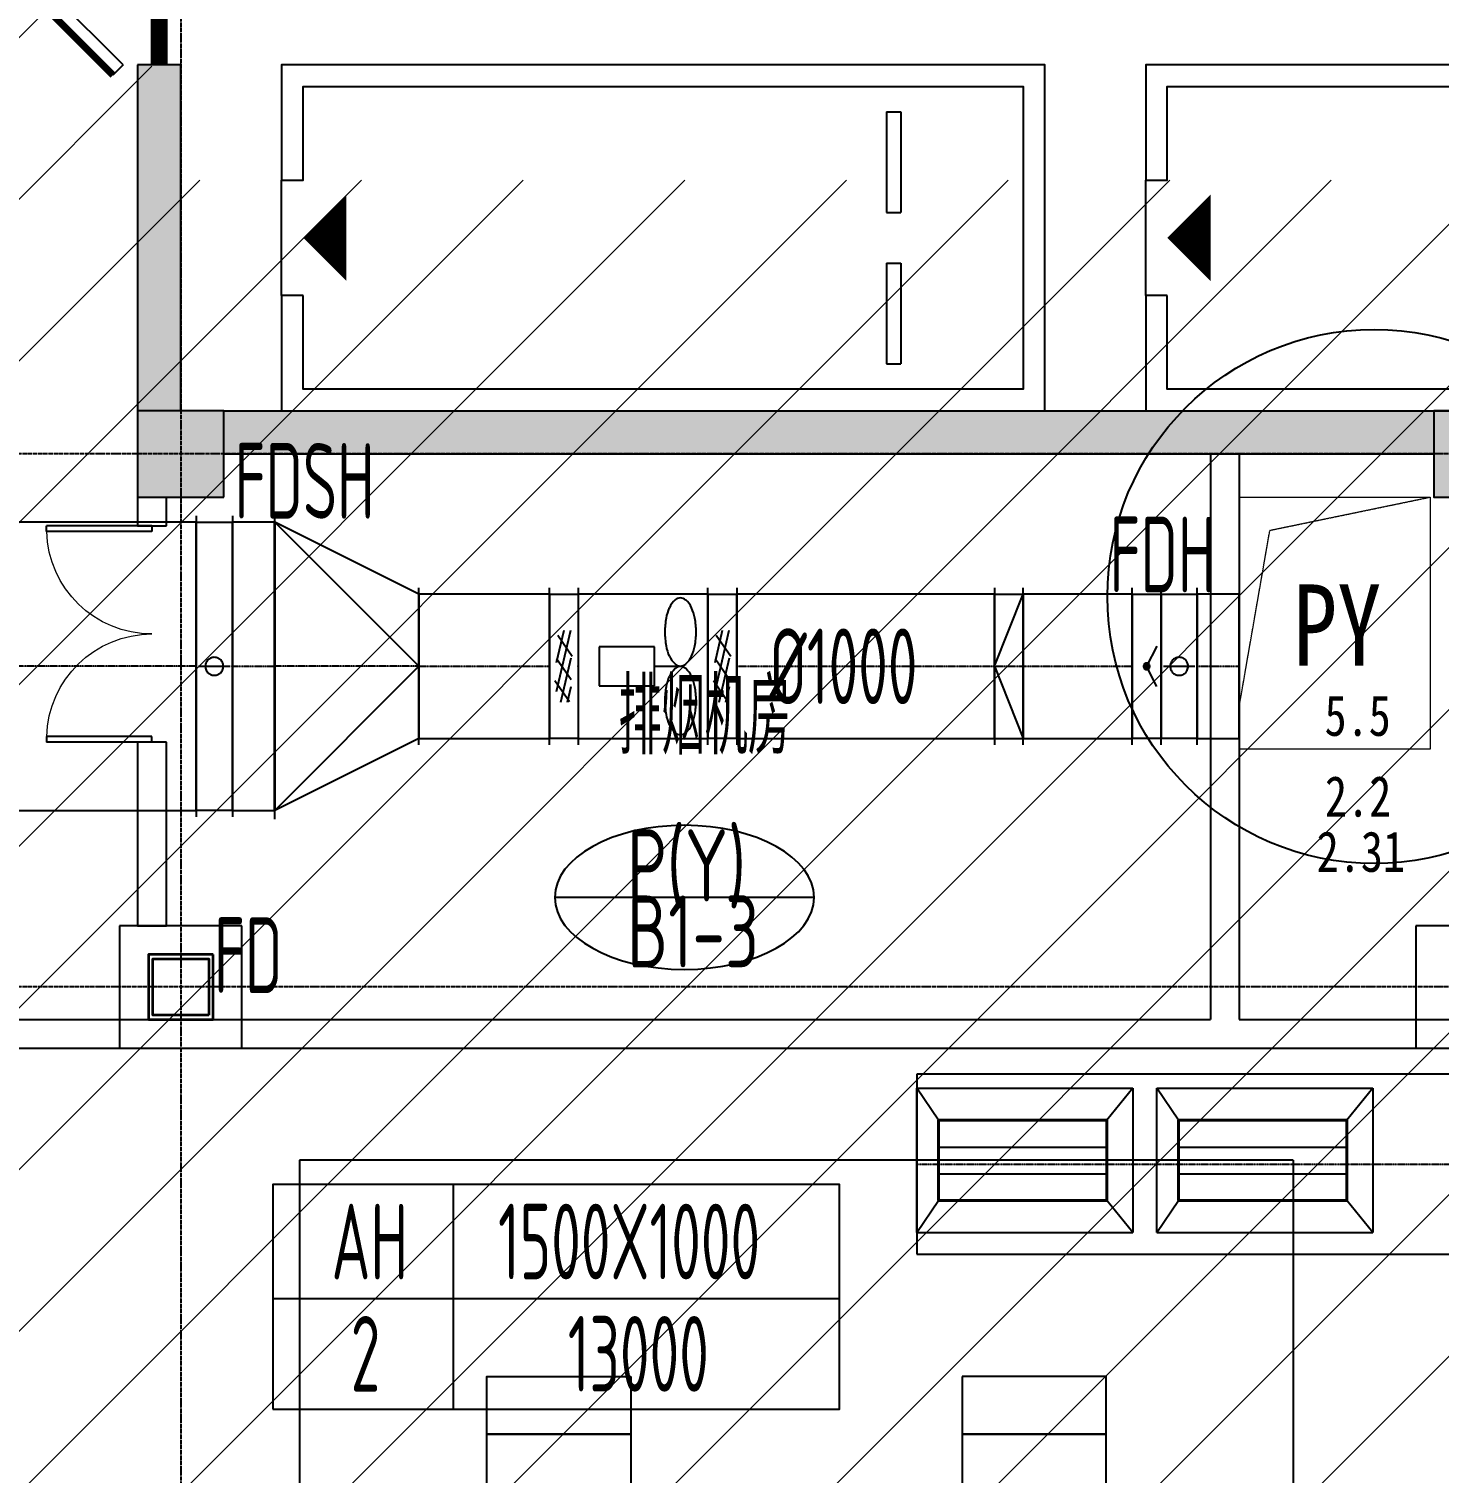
# Model space of a CAD drawing. Extents: x -20827274 to 1300756471, y -549375 to 3431892.
# Drawn here: x 25187 to 34979, y -183885 to -173860 of the extents above; entities that cross this region are included whole.
import ezdxf

# ---------------------------------------------------------------- set-up
doc = ezdxf.new("R2010")
doc.units = 0
doc.header["$LTSCALE"] = 10
for name, pattern in [('CENTER2', [1.125, 0.75, -0.125, 0.125, -0.125]), ('暖附图底图$0$DASH', [0.35, 0.25, -0.1]), ('暖附图底图$0$DOTE', [2.42, 2, -0.2, 0.02, -0.2])]:
    doc.linetypes.add(name, pattern=pattern)
for name, color, linetype in [('1-zs', 3, 'Continuous'), ('1-标注暖通', 4, 'Continuous'), ('DUCT-排烟中心线', 5, 'CENTER2'), ('DUCT-排烟标注', 3, 'Continuous'), ('DUCT-排烟法兰', 4, 'Continuous'), ('DUCT-排烟管', 2, 'Continuous'), ('DUCT-排烟管端线', 4, 'Continuous'), ('DUCT-排烟管设备', 7, 'Continuous'), ('DUCT-排烟阀门', 7, 'Continuous'), ('DUCT-排风中心线', 5, 'CENTER2'), ('DUCT-排风管', 31, 'Continuous'), ('DUCT-排风风口', 7, 'Continuous'), ('H-暖通设备', 181, 'Continuous'), ('PUB_HATCH', 8, 'Continuous'), ('暖附图底图$0$00-停车位', 8, 'Continuous'), ('暖附图底图$0$1-标注暖通', 8, 'Continuous'), ('暖附图底图$0$A-COLUMN', 8, 'Continuous'), ('暖附图底图$0$A-PUB_HATCH', 8, 'Continuous'), ('暖附图底图$0$A-ROOM_NAME', 8, 'Continuous'), ('暖附图底图$0$A-WALL', 8, 'Continuous'), ('暖附图底图$0$DOOR_FIRE', 8, 'Continuous'), ('暖附图底图$0$DOTE', 8, 'Continuous'), ('暖附图底图$0$EQUIP-照明', 8, 'Continuous'), ('暖附图底图$0$PUB_HATCH', 8, 'Continuous'), ('暖附图底图$0$S-柱', 8, 'Continuous'), ('暖附图底图$0$S-柱-填充', 8, 'Continuous'), ('暖附图底图$0$WINDOW_RF', 8, 'Continuous'), ('暖附图底图$0$配电', 8, 'Continuous')]:
    doc.layers.add(name, color=color, linetype=linetype)
doc.layers.add('F-非人防区', color=105, linetype='Continuous', lineweight=15)
doc.layers.add('暖附图底图$0$HOLE', color=8, linetype='Continuous', lineweight=15)
doc.styles.add('8B2_02', font='tssdeng.shx', dxfattribs={"width": 0.6, "bigfont": 'TSSDCHN.shx'})
doc.styles.add('暖附图底图$0$8B2_01', font='simhei.ttf', dxfattribs={"width": 0.8})
doc.styles.add('暖附图底图$0$8B2_02', font='tssdeng.shx', dxfattribs={"width": 0.6, "bigfont": 'TSSDCHN.shx'})

# ---------------------------------------------------------------- blocks, each defined once
blk = doc.blocks.new('$轴流风机$00000011')
for p, q in [((-500, 500, 0), (-500, -500, 0)), ((500, 500, 0), (-500, 500, 0)), ((500, -500, 0), (500, 500, 0)), ((-339, 135, 0), (-339, -135, 0)), ((88, 135, 0), (-339, 135, 0)), ((88, -135, 0), (88, 135, 0)), ((88, 0, 0), (288, 0, 0)), ((-339, -135, 0), (88, -135, 0)), ((-500, -500, 0), (500, -500, 0))]:
    blk.add_line(p, q)
for centre, radius, start, end in [((462, 274, 0), 291, 153.0603, 168.1126), ((355, 329, 0), 170, 129.1821, 153.0603), ((288, 410, 0), 64.8, 90, 129.1821), ((288, 410, 0), 64.8, 50.8179, 90), ((222, 329, 0), 170, 26.9397, 50.8179), ((115, 274, 0), 291, 11.8874, 26.9397), ((633, 238, 0), 465, 168.1126, 180), ((-56, 238, 0), 465, 0, 11.8874), ((633, 238, 0), 465, 180, 191.8874), ((-56, 238, 0), 465, 348.1126, 0), ((462, 202, 0), 291, 191.8874, 206.9397), ((115, 202, 0), 291, 333.0603, 348.1126), ((355, 148, 0), 170, 206.9397, 230.8179), ((288, 66, 0), 64.8, 230.8179, 270), ((288, 66, 0), 64.8, 270, 309.1821), ((222, 148, 0), 170, 309.1821, 333.0603), ((462, -202, 0), 291, 153.0603, 168.1126), ((355, -148, 0), 170, 129.1821, 153.0603), ((288, -66, 0), 64.8, 90, 129.1821), ((288, -66, 0), 64.8, 50.8179, 90), ((222, -148, 0), 170, 26.9397, 50.8179), ((115, -202, 0), 291, 11.8874, 26.9397), ((633, -238, 0), 465, 168.1126, 180), ((-56, -238, 0), 465, 0, 11.8874), ((633, -238, 0), 465, 180, 191.8874), ((-56, -238, 0), 465, 348.1126, 0), ((462, -274, 0), 291, 191.8874, 206.9397), ((115, -274, 0), 291, 333.0603, 348.1126), ((355, -329, 0), 170, 206.9397, 230.8179), ((288, -410, 0), 64.8, 230.8179, 270), ((288, -410, 0), 64.8, 270, 309.1821), ((222, -329, 0), 170, 309.1821, 333.0603)]:
    blk.add_arc(centre, radius, start, end)
for p in [(-500, 0, 0), (500, 0, 0)]:
    blk.add_point(p)
blk = doc.blocks.new('$风口$00000108')
for p, q in [((-250, 135), (-190, 75)), ((-250, -135), (-250, 135)), ((250, 135), (200, 75)), ((250, 135), (250, -135)), ((200, 25), (-190, 25)), ((200, -25), (-190, -25)), ((-250, -135), (-190, -75)), ((200, -75), (250, -135)), ((250, -135), (-250, -135))]:
    blk.add_line(p, q)
at = {"linetype": 'Continuous'}
blk.add_line((250, 135), (-250, 135), dxfattribs=at)
at = {"lineweight": 40}
for p, q in [((-190, 75), (200, 75)), ((-190, -75), (-190, 75)), ((200, 75), (200, -75)), ((-190, -75), (200, -75))]:
    blk.add_line(p, q, dxfattribs=at)
blk = doc.blocks.new('暖附图底图$0$p3')
at = {"layer": '暖附图底图$0$配电'}
for p, q in [((0, 10800), (0, 0)), ((6900, 10800), (0, 10800)), ((6900, 10800), (6900, 0))]:
    blk.add_line(p, q, dxfattribs=at)
for points in [[(2300, 9300), (2300, 8900), (1300, 8900), (1300, 9300)], [(4600, 9300), (4600, 8900), (5600, 8900), (5600, 9300)], [(2300, 8900), (2300, 8300), (1300, 8300), (1300, 8900)], [(4600, 8900), (4600, 8300), (5600, 8300), (5600, 8900)]]:
    blk.add_lwpolyline(points, close=True, dxfattribs=at)
blk = doc.blocks.new('暖附图底图$0$A$C63D41655')
at = {"layer": '暖附图底图$0$EQUIP-照明'}
blk.add_blockref('暖附图底图$0$p3', (-80775, -30003), dxfattribs=at)
blk = doc.blocks.new('暖附图底图$0$车位2400x5300')
at = {"layer": '暖附图底图$0$00-停车位', "color": 251}
for p, q in [((-875, -1000), (-175, -1000)), ((-875, -1100), (-875, -1000)), ((-175, -1100), (-175, -1000)), ((175, -1000), (875, -1000)), ((175, -1100), (175, -1000)), ((875, -1100), (875, -1000)), ((-875, -1100), (-175, -1100)), ((175, -1100), (875, -1100)), ((400, -5300), (-400, -5300))]:
    blk.add_line(p, q, dxfattribs=at)
blk.add_lwpolyline([(400, -5150), (400, -5300), (1200, -5300), (1200, 0), (-1200, 0), (-1200, -5300), (-400, -5300), (-400, -5150), (-1050, -5150), (-1050, -150), (1050, -150), (1050, -5150), (400, -5150)], dxfattribs=at)
blk.add_lwpolyline([(0, -5150, 0, 600, 0), (0, -4850, 600, 600, 0)], format="xyseb", dxfattribs=at)
blk = doc.blocks.new('暖附图底图$0$A$C7EFF042E')
at = {"layer": '暖附图底图$0$A-COLUMN', "color": 6}
for p, q in [((9675, 175), (8825, 175)), ((8825, 175), (8825, -675)), ((9675, -675), (9675, 175)), ((18675, 175), (17825, 175)), ((17825, 175), (17825, -675)), ((8825, -675), (9675, -675)), ((17825, -675), (18675, -675))]:
    blk.add_line(p, q, dxfattribs=at)
at = {"layer": '暖附图底图$0$S-柱', "color": 6, "lineweight": 35}
blk.add_lwpolyline([(9475, -25), (9025, -25), (9025, -475), (9475, -475)], close=True, dxfattribs=at)
blk.add_lwpolyline([(9475, -25), (9025, -25), (9025, -475), (9475, -475)], close=True, dxfattribs=at)
at = {"layer": '暖附图底图$0$S-柱-填充', "color": 6, "lineweight": 35}
blk.add_lwpolyline([(9445, -445), (9055, -445), (9055, -55), (9445, -55)], close=True, dxfattribs=at)
blk = doc.blocks.new('_FZH')
blk.add_lwpolyline([(-0.5, -0.5), (0.5, -0.5), (0.5, 0.5), (-0.5, 0.5)], close=True)
at = {"layer": 'PUB_HATCH'}
blk.add_solid([(-0.5, -0.5), (0.5, -0.5), (-0.5, 0.5), (0.5, 0.5)], dxfattribs=at)
blk = doc.blocks.new('暖附图底图$0$$DorLib2D$00000091')
for p, q in [((-0.1464, 0.3952), (-0.1582, 0.407)), ((0.1464, 0.3952), (0.1582, 0.407)), ((-0.5, 0.0417), (-0.1464, 0.3952)), ((0.5, 0.0417), (0.1464, 0.3952)), ((-0.5, 0.0417), (-0.5118, 0.0535)), ((0.5, 0.0417), (0.5118, 0.0535))]:
    blk.add_line(p, q)
at = {"const_width": 0.00833}
for points in [[(-0.5118, 0.0535), (-0.1582, 0.407)], [(0.5118, 0.0535), (0.1582, 0.407)]]:
    blk.add_lwpolyline(points, dxfattribs=at)
for centre, start, end in [((-0.5, 0.0417), 0, 45), ((0.5, 0.0417), 135, 180)]:
    blk.add_arc(centre, 0.5, start, end)
blk = doc.blocks.new('暖附图底图$0$$DorLib2D$00000213')
at = {"color": 0, "linetype": '暖附图底图$0$DASH', "const_width": 0.02}
blk.add_lwpolyline([(0.5, 0), (-0.5, 0)], dxfattribs=at)
blk = doc.blocks.new('暖附图底图$0$$DorLib2D$00000002')
for p, q in [((-0.5, 0), (-0.5, 0.4875)), ((-0.475, 0.4875), (-0.5, 0.4875)), ((-0.475, 0), (-0.475, 0.4875)), ((0.475, 0), (0.475, 0.4875)), ((0.475, 0.4875), (0.5, 0.4875)), ((0.5, 0), (0.5, 0.4875)), ((-0.5, 0), (-0.475, 0)), ((0.5, 0), (0.475, 0))]:
    blk.add_line(p, q)
at = {"lineweight": 13}
for centre, start, end in [((-0.4875, 0), 0, 88.53072), ((0.4875, 0), 91.46928, 180)]:
    blk.add_arc(centre, 0.4875, start, end, dxfattribs=at)
blk = doc.blocks.new('暖附图底图$0$AFSFCS')
at = {"layer": '暖附图底图$0$A-PUB_HATCH'}
for points in [[(31341.4, -176510.4), (31041.4, -176810.4), (33491.3, -176810.4), (33491.3, -176510.4)], [(34941.4, -176810.4), (34941.4, -176510.4), (33491.3, -176510.4), (33491.3, -176810.4)]]:
    blk.add_hatch(color=256, dxfattribs=at).paths.add_polyline_path(points)
at = {"layer": '暖附图底图$0$PUB_HATCH'}
for points in [[(25941.4, -176510.4), (26241.4, -176510.4), (26241.4, -174110.4), (25941.4, -174110.4)], [(26541.4, -176510.4), (26541.4, -176810.4), (31041.4, -176810.4), (31341.4, -176510.4)]]:
    blk.add_hatch(color=256, dxfattribs=at).paths.add_polyline_path(points)
at = {"layer": '暖附图底图$0$A-WALL'}
for p, q in [((26241.4, -174110.4), (25941.4, -174110.4)), ((25941.4, -174110.4), (25941.4, -176510.4)), ((26241.4, -174110.4), (25941.4, -174110.4)), ((25941.4, -174110.4), (25941.4, -176510.4)), ((26241.4, -176510.4), (26241.4, -174110.4)), ((26241.4, -176510.4), (26241.4, -174110.4)), ((26541.4, -176510.4), (31341.4, -176510.4)), ((31341.4, -176510.4), (31341.4, -176510.4)), ((31341.4, -176510.4), (33491.3, -176510.4)), ((33491.3, -176510.4), (34941.4, -176510.4)), ((26541.4, -176810.4), (31041.4, -176810.4)), ((31041.4, -176810.4), (31041.4, -176810.4)), ((31041.4, -176810.4), (33491.3, -176810.4)), ((33391.3, -176810.4), (33391.3, -180735.4)), ((33491.3, -176810.4), (34941.4, -176810.4)), ((33591.3, -176810.4), (33591.3, -180735.4)), ((25941.4, -177110.4), (25941.4, -177310.4)), ((26141.4, -177310.4), (26141.4, -177110.4)), ((25941.4, -177310.4), (26141.4, -177310.4)), ((26141.4, -178810.4), (25941.4, -178810.4)), ((25941.4, -178810.4), (25941.4, -180085.4)), ((26141.4, -180085.4), (26141.4, -178810.4)), ((25941.4, -180085.4), (26141.4, -180085.4)), ((16991.4, -180735.4), (33391.3, -180735.4)), ((33591.3, -180735.4), (35141.4, -180735.4)), ((16991.4, -180935.4), (33491.3, -180935.4)), ((33491.3, -180935.4), (35241.4, -180935.4))]:
    blk.add_line(p, q, dxfattribs=at)
at = {"layer": '暖附图底图$0$DOTE', "color": 16, "linetype": '暖附图底图$0$DOTE', "ltscale": 1.5}
for p, q in [((26241.4, -155629.3), (26241.4, -385768.2)), ((145070.3, -176810.4), (4332, -176810.4)), ((145070.3, -180510.4), (4332, -180510.4))]:
    blk.add_line(p, q, dxfattribs=at)
at = {"layer": '暖附图底图$0$HOLE', "linetype": '暖附图底图$0$DASH'}
blk.add_lwpolyline([(33591.3, -177110.4), (34916.3, -177110.4), (34916.3, -178860.4), (33591.3, -178860.4)], close=True, dxfattribs=at)
blk.add_lwpolyline([(33591.3, -178560.4), (33803.5, -177341), (34916.3, -177110.4)], dxfattribs=at)
for name, p in [('暖附图底图$0$A$C7EFF042E', (16991.4, -180260.4)), ('暖附图底图$0$A$C63D41655', (107841.4, -162510.4))]:
    blk.add_blockref(name, p)
at = {"layer": '暖附图底图$0$00-停车位', "rotation": 269.9999999999999}
for p in [(32241.4, -175310.4), (38241.4, -175310.4)]:
    blk.add_blockref('暖附图底图$0$车位2400x5300', p, dxfattribs=at)
at = {"layer": '暖附图底图$0$A-COLUMN', "xscale": 600, "yscale": 600, "zscale": 600, "rotation": 90}
for p in [(26241.4, -176810.4), (35241.4, -176810.4)]:
    blk.add_blockref('_FZH', p, dxfattribs=at)
at = {"layer": '暖附图底图$0$DOOR_FIRE'}
for name, p, xscale, yscale, zscale, rotation in [('暖附图底图$0$$DorLib2D$00000213', (26091.4, -171110.4), 6000, -6000, 300, 270), ('暖附图底图$0$$DorLib2D$00000002', (26041.4, -178060.4), -1500, 1500, 200, 90.00000000001086)]:
    blk.add_blockref(name, p, dxfattribs=dict(at, xscale=xscale, yscale=yscale, zscale=zscale, rotation=rotation))
at = {"layer": '暖附图底图$0$WINDOW_RF', "xscale": -6000, "yscale": 6000, "zscale": 300, "rotation": 89.99999999998862}
blk.add_blockref('暖附图底图$0$$DorLib2D$00000091', (26091.4, -171110.4), dxfattribs=at)
at = {"layer": '暖附图底图$0$A-ROOM_NAME', "color": 1, "style": '暖附图底图$0$8B2_01', "width": 0.8}
for s, height, p in [('PY', 563.29, (33964.6, -178279.3)), ('2.2', 281.65, (34186.6, -179327.7))]:
    blk.add_text(s, height=height, dxfattribs=at).set_placement(p)
at = {"layer": '暖附图底图$0$A-ROOM_NAME', "style": '暖附图底图$0$8B2_02', "width": 0.6}
blk.add_text('排烟机房', height=525, dxfattribs=at).set_placement((29280.7, -178896.3))
at = {"layer": '暖附图底图$0$A-ROOM_NAME', "color": 2, "style": '暖附图底图$0$8B2_01', "width": 0.8}
blk.add_text('5.5', height=281.65, dxfattribs=at).set_placement((34183.4, -178767.5))
at = {"layer": '暖附图底图$0$A-ROOM_NAME', "color": 3, "style": '暖附图底图$0$8B2_01', "width": 0.8}
blk.add_text('2.31', height=281.65, dxfattribs=at).set_placement((34129, -179711.3))
blk = doc.blocks.new('暖附图底图')
at = {"layer": '暖附图底图$0$1-标注暖通', "linetype": '暖附图底图$0$DASH'}
blk.add_blockref('暖附图底图$0$AFSFCS', (500000, 0), dxfattribs=at)

msp = doc.modelspace()

# ---------------------------------------------------------------- hatches: boundary and pattern name
at = {"layer": 'F-非人防区'}
h = msp.add_hatch(dxfattribs=at)
h.set_pattern_fill('ANSI31', color=8, scale=500)
h.set_pattern_definition([(45, (-67108.6, 126739.6), (-561.266, 561.266), [])])
edge = h.paths.add_edge_path()
edge.add_line((26041.4, -160910.4), (26041.4, -174910.4))
edge.add_line((26041.4, -174910.4), (44466.4, -174910.4))
edge.add_line((44466.4, -174910.4), (44466.4, -230535.4))
edge.add_line((44466.4, -230535.4), (29591.4, -230535.4))
edge.add_line((29591.4, -230535.4), (29591.4, -228585.4))
edge.add_line((29591.4, -228585.4), (32466.4, -228585.4))
edge.add_line((32466.4, -228585.4), (32466.4, -223185.4))
edge.add_line((32466.4, -223185.4), (6116.4, -223185.4))
edge.add_line((6116.4, -223185.4), (6116.4, -236210.4))
edge.add_line((6116.4, -236210.4), (5916.4, -236210.4))
edge.add_line((5916.4, -236210.4), (5921.1, -289912.2))
edge.add_line((5921.1, -289912.2), (35191.4, -289912.2))
edge.add_line((35191.4, -289912.2), (35191.4, -296310.4))
edge.add_line((35191.4, -296310.4), (35041.4, -296310.4))
edge.add_line((35041.4, -296310.4), (35041.4, -296910.4))
edge.add_line((35041.4, -296910.4), (35641.4, -296910.4))
edge.add_line((35641.4, -296910.4), (44736.4, -305099.6))
edge.add_line((44736.4, -305099.6), (22456.5, -329844))
edge.add_line((22456.5, -329844), (22456.5, -340006.4))
edge.add_line((22456.5, -340006.4), (-13248.1, -379660.4))
edge.add_line((-13248.1, -379660.4), (-90108.6, -379660.4))
edge.add_line((-90108.6, -379660.4), (-90108.6, -373660.4))
edge.add_line((-90108.6, -373660.4), (-91358.6, -373660.4))
edge.add_arc((-91358.6, -361660.4), 12000, 180, 270, ccw=False)
edge.add_line((-103358.6, -361660.4), (-103358.6, -333450.4))
edge.add_line((-103358.6, -333450.4), (-95358.6, -333436.6))
edge.add_line((-95358.6, -333436.6), (-95358.6, -160610.4))
edge.add_line((-95358.6, -160610.4), (-86333.4, -160610.4))
edge.add_line((-86333.4, -160610.4), (-86333.6, -149790))
edge.add_line((-86333.6, -149790), (-73433.4, -149790))
edge.add_line((-73433.4, -149790), (-73433.4, -160610.4))
edge.add_line((-73433.4, -160610.4), (26041.4, -160910.4))

# ---------------------------------------------------------------- linework, layer by layer
msp.add_circle((34528, -177800.1), 1852.8)
at = {"layer": '1-标注暖通'}
msp.add_lwpolyline([(26880, -183440.9), (30816, -183440.9), (30816, -181882.1), (26880, -181882.1)], close=True, dxfattribs=at)
for points in [[(28132.5, -181882.1), (28132.5, -183440.9)], [(26880, -182672.5), (30816, -182672.5)]]:
    msp.add_lwpolyline(points, dxfattribs=at)
at = {"layer": 'DUCT-排烟中心线'}
for p, q in [((26349.1, -178284.7), (20664.5, -178284.7)), ((26599.5, -178284.7), (26893.1, -178284.7)), ((27893.3, -178284.7), (26893.3, -178284.7)), ((27893.5, -178284.7), (28800.8, -178284.7)), ((28801, -178284.7), (28801.2, -178284.7)), ((30101.8, -178284.7), (30101.6, -178284.7)), ((30102, -178284.7), (31890.9, -178284.7)), ((31891.1, -178284.7), (32091.1, -178284.7)), ((32091.3, -178284.7), (32847.9, -178284.7)), ((33298.7, -178284.7), (33591.3, -178284.7))]:
    msp.add_line(p, q, dxfattribs=at)
at = {"layer": 'DUCT-排烟法兰'}
for p, q in [((26893.2, -177224.7), (26893.2, -179344.7)), ((26349.2, -177239.7), (26349.2, -179329.7)), ((26599.4, -177239.7), (26599.4, -179329.7)), ((27893.4, -178829.7), (27893.4, -177739.7)), ((28800.9, -178829.7), (28800.9, -177739.7)), ((29001.3, -177739.7), (29001.3, -178829.7)), ((29901.5, -178829.7), (29901.5, -177739.7)), ((30101.9, -177739.7), (30101.9, -178829.7)), ((31891, -177739.7), (31891, -178829.7)), ((32091.2, -178829.7), (32091.2, -177739.7)), ((32848, -178829.7), (32848, -177739.7)), ((33048.2, -178829.7), (33048.2, -177739.7)), ((33048.4, -178829.7), (33048.4, -177739.7)), ((33298.6, -178829.7), (33298.6, -177739.7))]:
    msp.add_line(p, q, dxfattribs=at)
at = {"layer": 'DUCT-排烟法兰', "color": 18, "true_color": 0x000000}
for p in [(26349.1, -178284.7, 500), (26349.3, -178284.7, 500), (26599.3, -178284.7, 500), (26599.5, -178284.7, 500), (26893.1, -178284.7, 500), (26893.3, -178284.7, 500), (27893.3, -178284.7, 500), (27893.5, -178284.7, 500), (28800.8, -178284.7, 500), (28801, -178284.7, 500), (29001.2, -178284.7, 500), (29001.4, -178284.7, 500), (29901.4, -178284.7, 500), (29901.6, -178284.7, 500), (30101.8, -178284.7, 500), (30102, -178284.7, 500), (31890.9, -178284.7, 500), (31891.1, -178284.7, 500), (32091.1, -178284.7, 500), (32091.3, -178284.7, 500), (32847.9, -178284.7, 500), (32848.1, -178284.7, 500), (33048.1, -178284.7, 500), (33048.3, -178284.7, 500), (33048.3, -178284.7, 500), (33048.5, -178284.7, 500), (33298.5, -178284.7, 500), (33298.7, -178284.7, 500)]:
    msp.add_point(p, dxfattribs=at)
at = {"layer": 'DUCT-排烟管'}
for p, q in [((26349.1, -177284.7), (20664.5, -177284.7)), ((26349.1, -179284.7), (26349.1, -177284.7)), ((26349.3, -177284.7), (26599.3, -177284.7)), ((26893.1, -177284.7), (26599.5, -177284.7)), ((26599.5, -177284.7), (26599.5, -179284.7)), ((26893.1, -179284.7), (26893.1, -177284.7)), ((27893.3, -177784.7), (26893.3, -177284.7)), ((27893.3, -178284.7), (26893.3, -177284.7)), ((28800.8, -177784.7), (27893.5, -177784.7)), ((27893.5, -177784.7), (27893.5, -178784.7)), ((28800.8, -178784.7), (28800.8, -177784.7)), ((28801, -177784.7), (28801.2, -177784.7)), ((28801.2, -177784.7), (29001.2, -177784.7)), ((29901.6, -177784.7), (30101.6, -177784.7)), ((30101.8, -177784.7), (30101.6, -177784.7)), ((31890.9, -177784.7), (30102, -177784.7)), ((30102, -177784.7), (30102, -178784.7)), ((31890.9, -178784.7), (31890.9, -177784.7)), ((31891.1, -177784.7), (32091.1, -177784.7)), ((31891.1, -178284.7), (32091.1, -177784.7)), ((32847.9, -177784.7), (32091.3, -177784.7)), ((32091.3, -177784.7), (32091.3, -178784.7)), ((32847.9, -178784.7), (32847.9, -177784.7)), ((32848.1, -177784.7), (33048.1, -177784.7)), ((33048.5, -177784.7), (33298.5, -177784.7)), ((33591.3, -177784.7), (33298.7, -177784.7)), ((33298.7, -177784.7), (33298.7, -178784.7)), ((33591.3, -178784.7), (33591.3, -177784.7)), ((27893.3, -178284.7), (26893.3, -179284.7)), ((31891.1, -178284.7), (32091.1, -178784.7)), ((27893.3, -178784.7), (26893.3, -179284.7)), ((27893.5, -178784.7), (28800.8, -178784.7)), ((28801, -178784.7), (28801.2, -178784.7)), ((29001.2, -178784.7), (28801.2, -178784.7)), ((30101.6, -178784.7), (29901.6, -178784.7)), ((30101.8, -178784.7), (30101.6, -178784.7)), ((30102, -178784.7), (31890.9, -178784.7)), ((31891.1, -178784.7), (32091.1, -178784.7)), ((32091.3, -178784.7), (32847.9, -178784.7)), ((33048.1, -178784.7), (32848.1, -178784.7)), ((33298.5, -178784.7), (33048.5, -178784.7)), ((33298.7, -178784.7), (33591.3, -178784.7)), ((20664.5, -179284.7), (26349.1, -179284.7)), ((26599.3, -179284.7), (26349.3, -179284.7)), ((26599.5, -179284.7), (26893.1, -179284.7))]:
    msp.add_line(p, q, dxfattribs=at)
at = {"layer": 'DUCT-排烟管', "color": 18, "true_color": 0x000000}
for p in [(26893.3, -178284.7, 500), (27893.3, -178284.7, 500), (28801, -178284.7, 500), (28801.2, -178284.7, 500), (30101.6, -178284.7, 500), (30101.8, -178284.7, 500), (31891.1, -178284.7, 500), (32091.1, -178284.7, 500)]:
    msp.add_point(p, dxfattribs=at)
at = {"layer": 'DUCT-排烟管端线'}
for p, q in [((26349.3, -177284.7), (26349.3, -179284.7)), ((26599.3, -177284.7), (26599.3, -179284.7)), ((26893.3, -177284.7), (26893.3, -179284.7)), ((27893.3, -178784.7), (27893.3, -177784.7)), ((28801, -177784.7), (28801, -178784.7)), ((28801.2, -178784.7), (28801.2, -177784.7)), ((28801.2, -177784.7), (28801.2, -178784.7)), ((29001.2, -177784.7), (29001.2, -178784.7)), ((29901.6, -177784.7), (29901.6, -178784.7)), ((30101.6, -177784.7), (30101.6, -178784.7)), ((30101.6, -177784.7), (30101.6, -178784.7)), ((30101.8, -178784.7), (30101.8, -177784.7)), ((31891.1, -177784.7), (31891.1, -178784.7)), ((32091.1, -178784.7), (32091.1, -177784.7)), ((32848.1, -177784.7), (32848.1, -178784.7)), ((33048.1, -177784.7), (33048.1, -178784.7)), ((33048.5, -177784.7), (33048.5, -178784.7)), ((33298.5, -177784.7), (33298.5, -178784.7))]:
    msp.add_line(p, q, dxfattribs=at)
at = {"layer": 'DUCT-排烟阀门'}
for p, q in [((28851.2, -178458.6), (28949.1, -178034.7)), ((28851.2, -178258.6), (28902.9, -178034.7)), ((28959.3, -178215.7), (28859.3, -178071.3)), ((29951.6, -178458.6), (30049.5, -178034.7)), ((29951.6, -178258.6), (30003.3, -178034.7)), ((30059.7, -178215.7), (29959.7, -178071.3)), ((26447.2, -178228.4), (26441, -178231.7)), ((26453.6, -178225.7), (26447.2, -178228.4)), ((26460.4, -178223.7), (26453.6, -178225.7)), ((26467.3, -178222.6), (26460.4, -178223.7)), ((26474.3, -178222.2), (26467.3, -178222.6)), ((26481.3, -178222.6), (26474.3, -178222.2)), ((26488.2, -178223.7), (26481.3, -178222.6)), ((26494.9, -178225.7), (26488.2, -178223.7)), ((26501.4, -178228.4), (26494.9, -178225.7)), ((26507.5, -178231.7), (26501.4, -178228.4)), ((28879.8, -178534.7), (28951.2, -178225.6)), ((29980.2, -178534.7), (30051.6, -178225.6)), ((33018.1, -178144.7), (32948.1, -178284.7)), ((33146.4, -178228.4), (33140.2, -178231.7)), ((33152.8, -178225.7), (33146.4, -178228.4)), ((33159.6, -178223.7), (33152.8, -178225.7)), ((33166.5, -178222.6), (33159.6, -178223.7)), ((33173.5, -178222.2), (33166.5, -178222.6)), ((33180.5, -178222.6), (33173.5, -178222.2)), ((33187.4, -178223.7), (33180.5, -178222.6)), ((33194.1, -178225.7), (33187.4, -178223.7)), ((33200.6, -178228.4), (33194.1, -178225.7)), ((33206.7, -178231.7), (33200.6, -178228.4)), ((26364.9, -178284.7), (26583.6, -178284.7)), ((26412.2, -178277.7), (26411.8, -178284.7)), ((26411.8, -178284.7), (26412.2, -178291.7)), ((26413.3, -178270.8), (26412.2, -178277.7)), ((26412.2, -178291.7), (26413.3, -178298.6)), ((26415.3, -178264), (26413.3, -178270.8)), ((26413.3, -178298.6), (26415.3, -178305.3)), ((26418, -178257.6), (26415.3, -178264)), ((26415.3, -178305.3), (26418, -178311.8)), ((26421.3, -178251.4), (26418, -178257.6)), ((26418, -178311.8), (26421.3, -178317.9)), ((26425.4, -178245.7), (26421.3, -178251.4)), ((26421.3, -178317.9), (26425.4, -178323.6)), ((26430.1, -178240.5), (26425.4, -178245.7)), ((26425.4, -178323.6), (26430.1, -178328.9)), ((26435.3, -178235.8), (26430.1, -178240.5)), ((26430.1, -178328.9), (26435.3, -178333.5)), ((26441, -178231.7), (26435.3, -178235.8)), ((26513.2, -178235.8), (26507.5, -178231.7)), ((26518.5, -178240.5), (26513.2, -178235.8)), ((26513.2, -178333.5), (26518.5, -178328.9)), ((26523.1, -178245.7), (26518.5, -178240.5)), ((26518.5, -178328.9), (26523.1, -178323.6)), ((26527.2, -178251.4), (26523.1, -178245.7)), ((26523.1, -178323.6), (26527.2, -178317.9)), ((26530.6, -178257.6), (26527.2, -178251.4)), ((26527.2, -178317.9), (26530.6, -178311.8)), ((26533.3, -178264), (26530.6, -178257.6)), ((26530.6, -178311.8), (26533.3, -178305.3)), ((26535.2, -178270.8), (26533.3, -178264)), ((26533.3, -178305.3), (26535.2, -178298.6)), ((26536.4, -178277.7), (26535.2, -178270.8)), ((26535.2, -178298.6), (26536.4, -178291.7)), ((26536.8, -178284.7), (26536.4, -178277.7)), ((26536.4, -178291.7), (26536.8, -178284.7)), ((28951.2, -178377.5), (28851.2, -178233.2)), ((30051.6, -178377.5), (29951.6, -178233.2)), ((32926.3, -178280.6), (32925.9, -178284.7)), ((32925.9, -178284.7), (32926.3, -178288.7)), ((32927.4, -178276.7), (32926.3, -178280.6)), ((32926.3, -178288.7), (32927.4, -178292.7)), ((32929.2, -178273), (32927.4, -178276.7)), ((32927.4, -178292.7), (32929.2, -178296.3)), ((32931.7, -178269.7), (32929.2, -178273)), ((32929.2, -178296.3), (32931.7, -178299.6)), ((32934.7, -178267), (32931.7, -178269.7)), ((32931.7, -178299.6), (32934.7, -178302.4)), ((32933.7, -178280.4), (32933.1, -178283.2)), ((32933.1, -178283.2), (32933.1, -178286.1)), ((32933.1, -178286.1), (32933.7, -178288.9)), ((32934.7, -178277.8), (32933.7, -178280.4)), ((32933.7, -178288.9), (32934.7, -178291.5)), ((32938.2, -178264.8), (32934.7, -178267)), ((32936.3, -178275.4), (32934.7, -178277.8)), ((32934.7, -178291.5), (32936.3, -178293.9)), ((32934.7, -178302.4), (32938.2, -178304.5)), ((32938.3, -178273.3), (32936.3, -178275.4)), ((32936.3, -178293.9), (32938.3, -178296)), ((32937.6, -178282.6), (32937.3, -178284.7)), ((32937.3, -178284.7), (32937.6, -178286.8)), ((32938.2, -178280.6), (32937.6, -178282.6)), ((32937.6, -178286.8), (32938.2, -178288.8)), ((32942, -178263.4), (32938.2, -178264.8)), ((32939.2, -178278.7), (32938.2, -178280.6)), ((32938.2, -178288.8), (32939.2, -178290.6)), ((32938.2, -178304.5), (32942, -178306)), ((32940.6, -178271.7), (32938.3, -178273.3)), ((32938.3, -178296), (32940.6, -178297.7)), ((32940.5, -178277.1), (32939.2, -178278.7)), ((32939.2, -178290.6), (32940.5, -178292.3)), ((32942.1, -178275.7), (32940.5, -178277.1)), ((32940.5, -178292.3), (32942.1, -178293.6)), ((32943.2, -178270.5), (32940.6, -178271.7)), ((32940.6, -178297.7), (32943.2, -178298.8)), ((32946, -178262.6), (32942, -178263.4)), ((32942, -178306), (32946, -178306.7)), ((32944, -178274.8), (32942.1, -178275.7)), ((32942.1, -178293.6), (32944, -178294.6)), ((32945.9, -178269.8), (32943.2, -178270.5)), ((32943.2, -178298.8), (32945.9, -178299.5)), ((32946, -178274.1), (32944, -178274.8)), ((32944, -178294.6), (32946, -178295.2)), ((32948.8, -178269.7), (32945.9, -178269.8)), ((32945.9, -178299.5), (32948.8, -178299.7)), ((32950.1, -178262.6), (32946, -178262.6)), ((32948.1, -178273.9), (32946, -178274.1)), ((32946, -178295.2), (32948.1, -178295.4)), ((32946, -178306.7), (32950.1, -178306.7)), ((32950.2, -178274.1), (32948.1, -178273.9)), ((33018.1, -178424.7), (32948.1, -178284.7)), ((32948.1, -178295.4), (32950.2, -178295.2)), ((32951.6, -178270.1), (32948.8, -178269.7)), ((32948.8, -178299.7), (32951.6, -178299.3)), ((32954.1, -178263.4), (32950.1, -178262.6)), ((32950.1, -178306.7), (32954.1, -178306)), ((32952.2, -178274.8), (32950.2, -178274.1)), ((32950.2, -178295.2), (32952.2, -178294.6)), ((32954.3, -178271), (32951.6, -178270.1)), ((32951.6, -178299.3), (32954.3, -178298.3)), ((32954, -178275.7), (32952.2, -178274.8)), ((32952.2, -178294.6), (32954, -178293.6)), ((32955.7, -178277.1), (32954, -178275.7)), ((32954, -178293.6), (32955.7, -178292.3)), ((32958, -178264.8), (32954.1, -178263.4)), ((32954.1, -178306), (32958, -178304.5)), ((32956.8, -178272.4), (32954.3, -178271)), ((32954.3, -178298.3), (32956.8, -178296.9)), ((32957, -178278.7), (32955.7, -178277.1)), ((32955.7, -178292.3), (32957, -178290.6)), ((32958.9, -178274.3), (32956.8, -178272.4)), ((32956.8, -178296.9), (32958.9, -178295)), ((32958, -178280.6), (32957, -178278.7)), ((32957, -178290.6), (32958, -178288.8)), ((32961.4, -178267), (32958, -178264.8)), ((32958.6, -178282.6), (32958, -178280.6)), ((32958, -178288.8), (32958.6, -178286.8)), ((32958, -178304.5), (32961.4, -178302.4)), ((32958.8, -178284.7), (32958.6, -178282.6)), ((32958.6, -178286.8), (32958.8, -178284.7)), ((32960.7, -178276.6), (32958.9, -178274.3)), ((32958.9, -178295), (32960.7, -178292.8)), ((32962, -178279.1), (32960.7, -178276.6)), ((32960.7, -178292.8), (32962, -178290.2)), ((32964.5, -178269.7), (32961.4, -178267)), ((32961.4, -178302.4), (32964.5, -178299.6)), ((32962.8, -178281.8), (32962, -178279.1)), ((32962, -178290.2), (32962.8, -178287.5)), ((32963.1, -178284.7), (32962.8, -178281.8)), ((32962.8, -178287.5), (32963.1, -178284.7)), ((32966.9, -178273), (32964.5, -178269.7)), ((32964.5, -178299.6), (32966.9, -178296.3)), ((32968.7, -178276.7), (32966.9, -178273)), ((32966.9, -178296.3), (32968.7, -178292.7)), ((32969.9, -178280.6), (32968.7, -178276.7)), ((32968.7, -178292.7), (32969.9, -178288.7)), ((32970.2, -178284.7), (32969.9, -178280.6)), ((32969.9, -178288.7), (32970.2, -178284.7)), ((33064.1, -178284.7), (33282.9, -178284.7)), ((33111.4, -178277.7), (33111, -178284.7)), ((33111, -178284.7), (33111.4, -178291.7)), ((33112.5, -178270.8), (33111.4, -178277.7)), ((33111.4, -178291.7), (33112.5, -178298.6)), ((33114.5, -178264), (33112.5, -178270.8)), ((33112.5, -178298.6), (33114.5, -178305.3)), ((33117.2, -178257.6), (33114.5, -178264)), ((33114.5, -178305.3), (33117.2, -178311.8)), ((33120.6, -178251.4), (33117.2, -178257.6)), ((33117.2, -178311.8), (33120.6, -178317.9)), ((33124.6, -178245.7), (33120.6, -178251.4)), ((33120.6, -178317.9), (33124.6, -178323.6)), ((33129.3, -178240.5), (33124.6, -178245.7)), ((33124.6, -178323.6), (33129.3, -178328.9)), ((33134.5, -178235.8), (33129.3, -178240.5)), ((33129.3, -178328.9), (33134.5, -178333.5)), ((33140.2, -178231.7), (33134.5, -178235.8)), ((33212.4, -178235.8), (33206.7, -178231.7)), ((33217.7, -178240.5), (33212.4, -178235.8)), ((33212.4, -178333.5), (33217.7, -178328.9)), ((33222.3, -178245.7), (33217.7, -178240.5)), ((33217.7, -178328.9), (33222.3, -178323.6)), ((33226.4, -178251.4), (33222.3, -178245.7)), ((33222.3, -178323.6), (33226.4, -178317.9)), ((33229.8, -178257.6), (33226.4, -178251.4)), ((33226.4, -178317.9), (33229.8, -178311.8)), ((33232.5, -178264), (33229.8, -178257.6)), ((33229.8, -178311.8), (33232.5, -178305.3)), ((33234.4, -178270.8), (33232.5, -178264)), ((33232.5, -178305.3), (33234.4, -178298.6)), ((33235.6, -178277.7), (33234.4, -178270.8)), ((33234.4, -178298.6), (33235.6, -178291.7)), ((33236, -178284.7), (33235.6, -178277.7)), ((33235.6, -178291.7), (33236, -178284.7)), ((26435.3, -178333.5), (26441, -178337.6)), ((26441, -178337.6), (26447.2, -178341)), ((26447.2, -178341), (26453.6, -178343.7)), ((26453.6, -178343.7), (26460.4, -178345.6)), ((26460.4, -178345.6), (26467.3, -178346.8)), ((26467.3, -178346.8), (26474.3, -178347.2)), ((26474.3, -178347.2), (26481.3, -178346.8)), ((26481.3, -178346.8), (26488.2, -178345.6)), ((26488.2, -178345.6), (26494.9, -178343.7)), ((26494.9, -178343.7), (26501.4, -178341)), ((26501.4, -178341), (26507.5, -178337.6)), ((26507.5, -178337.6), (26513.2, -178333.5)), ((28939.6, -178530.7), (28839.6, -178386.4)), ((28926, -178534.7), (28951.2, -178425.6)), ((30040, -178530.7), (29940, -178386.4)), ((30026.4, -178534.7), (30051.6, -178425.6)), ((33134.5, -178333.5), (33140.2, -178337.6)), ((33140.2, -178337.6), (33146.4, -178341)), ((33146.4, -178341), (33152.8, -178343.7)), ((33152.8, -178343.7), (33159.6, -178345.6)), ((33159.6, -178345.6), (33166.5, -178346.8)), ((33166.5, -178346.8), (33173.5, -178347.2)), ((33173.5, -178347.2), (33180.5, -178346.8)), ((33180.5, -178346.8), (33187.4, -178345.6)), ((33187.4, -178345.6), (33194.1, -178343.7)), ((33194.1, -178343.7), (33200.6, -178341)), ((33200.6, -178341), (33206.7, -178337.6)), ((33206.7, -178337.6), (33212.4, -178333.5))]:
    msp.add_line(p, q, dxfattribs=at)
at = {"layer": 'DUCT-排风中心线'}
msp.add_line((31352.3, -181740.7), (37708.4, -181740.7), dxfattribs=at)
at = {"layer": 'DUCT-排风管'}
for p, q in [((37708.4, -181115.7), (31352.3, -181115.7)), ((31352.3, -181115.7), (31352.3, -182365.7)), ((31352.3, -182365.7), (37708.4, -182365.7))]:
    msp.add_line(p, q, dxfattribs=at)
at = {"layer": 'H-暖通设备', "linetype": 'Continuous'}
msp.add_line((30638.5, -179888.3), (28838.5, -179888.3), dxfattribs=at)
at = {"layer": 'H-暖通设备', "linetype": 'Continuous', "extrusion": (0, 0, -1)}
msp.add_ellipse((29738.5, -179888.3), major_axis=(-900, 0), ratio=0.5555556, dxfattribs=at)

# ---------------------------------------------------------------- block references
at = {"layer": '1-zs'}
msp.add_blockref('暖附图底图', (-500000, 0), dxfattribs=at)
at = {"layer": 'DUCT-排烟管设备', "xscale": 0.9, "zscale": 1000, "rotation": 3.060291187218473e-12}
msp.add_blockref('$轴流风机$00000011', (29451.4, -178284.7, 500), dxfattribs=at)
at = {"layer": 'DUCT-排风风口', "xscale": 3, "yscale": 3.703703703703704, "rotation": 180}
for p in [(32102.3, -181713.8, 2600), (33768.1, -181713.8, 2600)]:
    msp.add_blockref('$风口$00000108', p, dxfattribs=at)

# ---------------------------------------------------------------- texts
at = {"layer": '1-标注暖通', "style": '8B2_02', "width": 0.6}
for s, p in [('FDSH', (26614.9, -177259.7)), ('FDH', (32690.4, -177770.8)), ('FD', (26472.5, -180552.3)), ('AH', (27288.2, -182539.8)), ('1500X1000', (28444.4, -182539.8)), ('2', (27421.4, -183319.2)), ('13000', (28929, -183319.2))]:
    msp.add_text(s, height=525, dxfattribs=at).set_placement(p)
at = {"layer": 'DUCT-排烟标注', "style": '8B2_02', "width": 0.6}
msp.add_text('%%C1000', height=525, dxfattribs=at).set_placement((30328.5, -178547.2, 500))
at = {"layer": 'H-暖通设备', "linetype": 'Continuous', "style": '8B2_02', "width": 0.7}
for s, p in [('P(Y)', (29341.7, -179916.2)), ('B1-3', (29341.7, -180375.2))]:
    msp.add_text(s, height=500, dxfattribs=at).set_placement(p)

doc.saveas('drawing.dxf')
